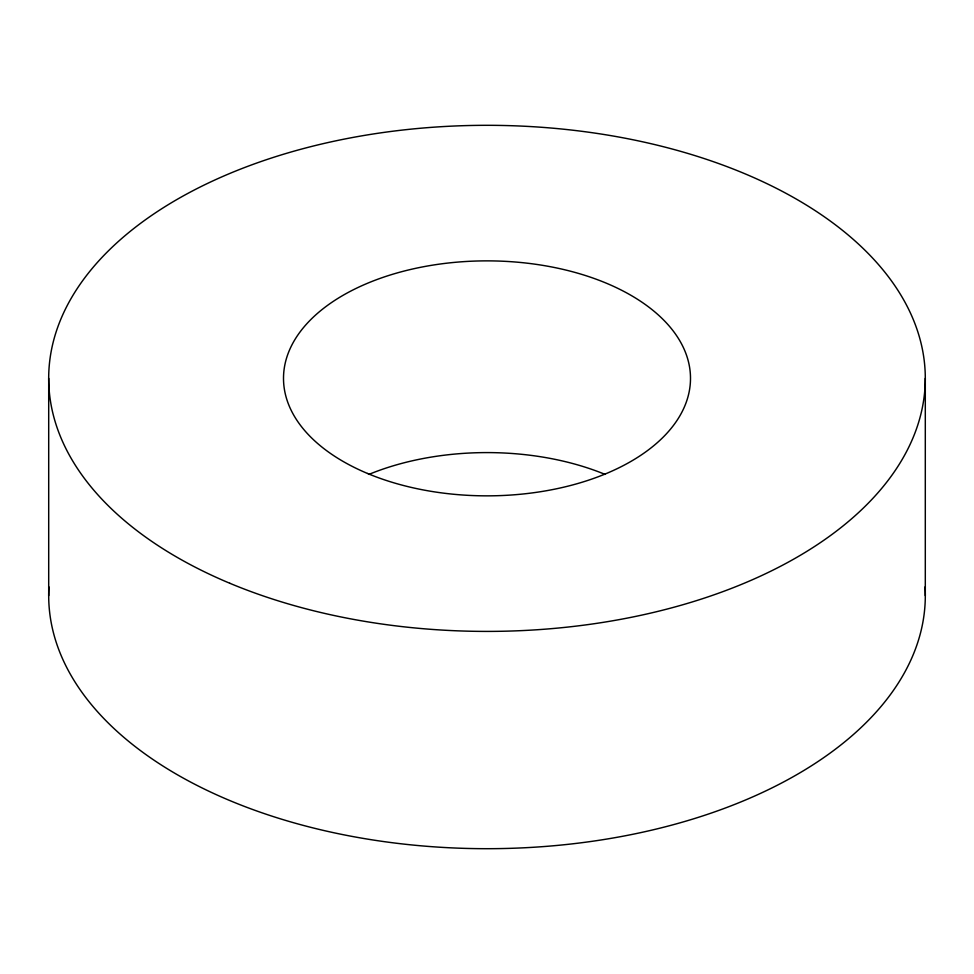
<?xml version="1.0" encoding="UTF-8"?>
<svg xmlns="http://www.w3.org/2000/svg" width="974" height="974" viewBox="0 0 974 974"><rect width="100%" height="100%" fill="white"/><g stroke="black" fill="none" stroke-linecap="round" stroke-linejoin="round"><path stroke-width="1.46" d="M925.3 378.362L925.3 595.638M48.7 378.362L48.7 595.638M368.878 474.411A203.493 117.489 0 0 1 605.122 474.411M925.044 586.92A438.3 253.045 0 0 1 487 848.695A438.3 253.045 0 0 1 48.956 586.92M229.815 583.268A438.3 253.045 0 0 0 922.95 404.49A438.3 253.045 0 0 0 308.222 147.317A438.3 253.045 0 0 0 229.815 583.268M367.6 473.498A203.493 117.489 0 0 0 689.409 390.489A203.493 117.489 0 0 0 403.991 271.089A203.493 117.489 0 0 0 367.6 473.498"/></g></svg>
